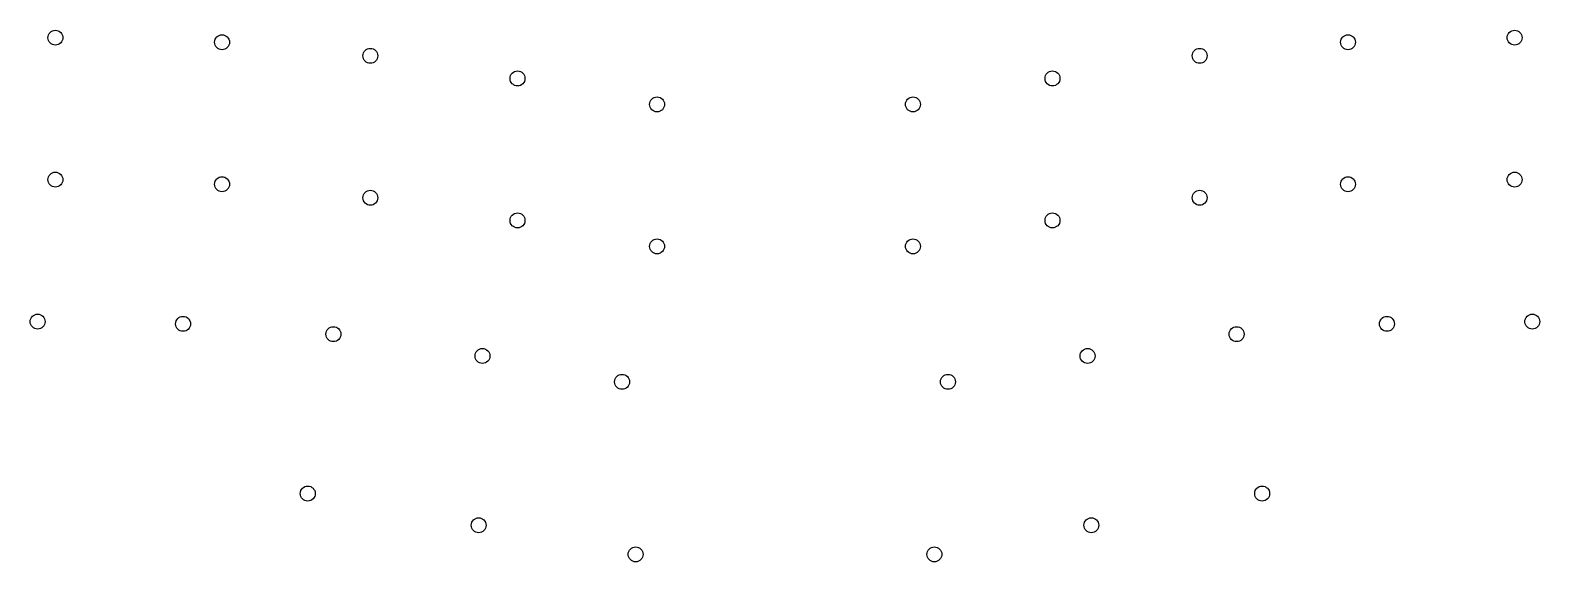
# Model space of a CAD drawing. Header units: millimetres. Extents: x -3 to 199, y -64 to 7.
import ezdxf

# ---------------------------------------------------------------- set-up
doc = ezdxf.new("R2010")
doc.units = ezdxf.units.MM

msp = doc.modelspace()

# ---------------------------------------------------------------- linework, layer by layer
for centre in [(0, 5.9), (22.3, 5.29), (173, 5.29), (195.3, 5.9), (42.15, 3.47), (153.15, 3.47), (61.85, 0.44), (133.45, 0.44), (80.53, -3.03), (114.77, -3.03), (0, -13.1), (195.3, -13.1), (22.3, -13.71), (173, -13.71), (42.15, -15.53), (153.15, -15.53), (61.85, -18.56), (133.45, -18.56), (80.53, -22.03), (114.77, -22.03), (-2.38, -32.1), (17.09, -32.4), (178.21, -32.4), (197.67, -32.1), (37.21, -33.78), (158.09, -33.78), (57.16, -36.7), (138.14, -36.7), (75.84, -40.16), (119.46, -40.16), (33.78, -55.11), (161.51, -55.11), (56.65, -59.35), (138.65, -59.35), (77.66, -63.25), (117.64, -63.25)]:
    msp.add_circle(centre, 1)

doc.saveas('drawing.dxf')
